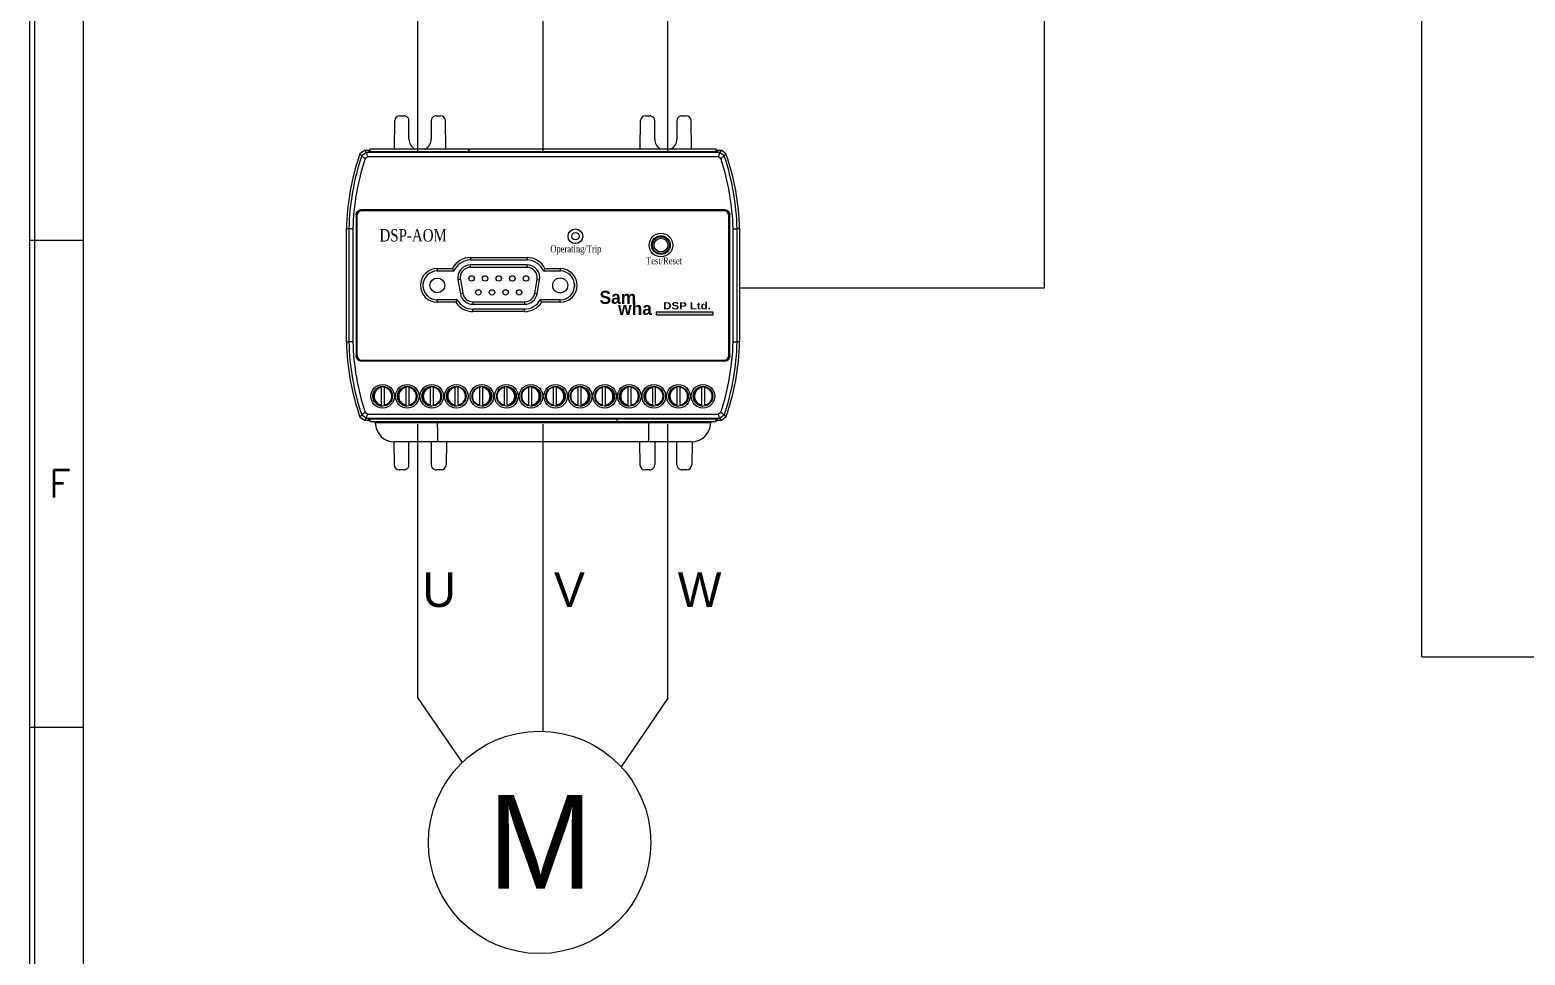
# Model space of a CAD drawing. Header units: millimetres. Extents: x 32 to 871, y 30 to 611.
# Drawn here: x 472.6 to 563.9, y 393.6 to 450 of the extents above; entities that cross this region are included whole.
import ezdxf
from ezdxf.enums import TextEntityAlignment as Align

# ---------------------------------------------------------------- set-up
doc = ezdxf.new("R2010")
doc.units = ezdxf.units.MM
for name, color, linetype in [('02___PRT_ALL_AXES', 7, 'Continuous'), ('03___PRT_ALL_CURVES', 7, 'Continuous'), ('20', 2, 'Continuous'), ('30', 3, 'Continuous'), ('40', 4, 'Continuous'), ('70', 7, 'Continuous'), ('ASHADE', 7, 'Continuous'), ('도면층1', 7, 'Continuous')]:
    doc.layers.add(name, color=color, linetype=linetype)
doc.styles.add('ghs', font='NGULIM.TTF')
doc.styles.add('SIMPLEX', font='SIMPLEX')
doc.styles.add('SS', font='batang.ttc', dxfattribs={"width": 0.8})
doc.styles.get("Standard").update_dxf_attribs({"font": 'BareunDotumPro1.ttf'})

msp = doc.modelspace()

# ---------------------------------------------------------------- hatches: boundary and pattern name
msp.add_hatch(color=5).paths.add_polyline_path([(510.881, 432.633), (510.881, 432.829), (514.322, 432.829), (514.322, 432.633)])

# ---------------------------------------------------------------- linework, layer by layer
at = {"color": 7, "linetype": 'Continuous'}
for p, q in [((495.215, 444.792), (495.478, 444.792)), ((497.439, 444.792), (497.702, 444.792)), ((510.215, 444.792), (510.478, 444.792)), ((512.439, 444.792), (512.702, 444.792)), ((494.885, 442.767), (494.915, 444.497)), ((495.778, 443.367), (495.778, 444.492)), ((497.139, 444.492), (497.139, 443.367)), ((498.032, 442.767), (498.002, 444.497)), ((509.885, 442.767), (509.915, 444.497)), ((510.778, 443.367), (510.778, 444.492)), ((512.139, 444.492), (512.139, 443.367)), ((513.032, 442.767), (513.002, 444.497)), ((493.401, 442.767), (499.439, 442.767)), ((493.401, 442.59), (493.401, 442.767)), ((499.439, 442.767), (499.439, 442.59)), ((499.44, 442.767), (514.515, 442.767)), ((499.44, 442.59), (499.44, 442.767)), ((514.515, 442.767), (514.515, 442.59)), ((492.787, 442.491), (493.07, 442.692)), ((493.176, 442.543), (492.892, 442.34)), ((493.07, 442.692), (493.401, 442.692)), ((493.256, 442.295), (493.102, 442.185)), ((514.741, 442.543), (493.176, 442.543)), ((514.661, 442.295), (493.256, 442.295)), ((493.294, 442.692), (493.345, 442.59)), ((514.572, 442.59), (493.345, 442.59)), ((514.515, 442.692), (514.847, 442.692)), ((514.623, 442.692), (514.572, 442.59)), ((514.815, 442.185), (514.661, 442.295)), ((515.024, 442.34), (514.741, 442.543)), ((514.847, 442.692), (515.13, 442.491)), ((492.551, 438.754), (492.551, 430.13)), ((492.551, 438.754), (492.558, 438.747)), ((492.558, 438.747), (492.558, 430.137)), ((492.603, 438.702), (492.603, 430.182)), ((515.066, 439.054), (492.851, 439.054)), ((492.851, 439.054), (492.858, 439.047)), ((515.058, 439.047), (492.858, 439.047)), ((515.013, 439.002), (492.903, 439.002)), ((515.066, 439.054), (515.058, 439.047)), ((515.313, 430.182), (515.313, 438.702)), ((515.366, 438.754), (515.358, 438.747)), ((515.358, 430.137), (515.358, 438.747)), ((515.366, 430.13), (515.366, 438.754)), ((491.958, 430.992), (491.958, 437.892)), ((491.958, 437.892), (492.107, 437.89)), ((492.107, 437.89), (492.107, 430.994)), ((492.356, 437.89), (492.107, 437.89)), ((492.356, 437.886), (492.356, 430.998)), ((515.561, 437.89), (515.81, 437.89)), ((515.561, 430.998), (515.561, 437.886)), ((515.958, 437.892), (515.81, 437.89)), ((515.81, 430.994), (515.81, 437.89)), ((515.958, 437.892), (515.958, 430.992)), ((497.508, 435.473), (497.508, 435.323)), ((497.508, 435.473), (498.438, 435.473)), ((499.533, 436.143), (499.533, 435.993)), ((499.533, 436.143), (502.983, 436.143)), ((499.533, 435.993), (502.983, 435.993)), ((499.533, 435.543), (499.533, 435.693)), ((502.983, 435.693), (499.533, 435.693)), ((502.983, 435.543), (499.533, 435.543)), ((502.983, 436.143), (502.983, 435.993)), ((502.983, 435.543), (502.983, 435.693)), ((504.079, 435.473), (505.008, 435.473)), ((505.008, 435.473), (505.008, 435.323)), ((497.508, 435.323), (498.534, 435.323)), ((498.913, 434.804), (498.765, 434.778)), ((498.765, 434.778), (498.913, 433.938)), ((498.913, 434.804), (499.061, 433.964)), ((503.456, 433.964), (503.604, 434.804)), ((503.603, 433.938), (503.752, 434.778)), ((503.604, 434.804), (503.752, 434.778)), ((503.983, 435.323), (505.008, 435.323)), ((499.061, 433.964), (498.913, 433.938)), ((503.456, 433.964), (503.603, 433.938)), ((497.508, 433.412), (497.508, 433.562)), ((498.73, 433.562), (497.508, 433.562)), ((498.645, 433.412), (497.508, 433.412)), ((499.682, 433.443), (499.682, 433.293)), ((499.682, 433.443), (502.835, 433.443)), ((499.682, 433.293), (502.835, 433.293)), ((499.682, 432.843), (499.682, 432.993)), ((502.835, 432.993), (499.682, 432.993)), ((502.835, 432.843), (499.682, 432.843)), ((502.835, 433.443), (502.835, 433.293)), ((502.835, 432.843), (502.835, 432.993)), ((505.008, 433.562), (503.786, 433.562)), ((505.008, 433.412), (503.872, 433.412)), ((505.008, 433.412), (505.008, 433.562)), ((491.958, 430.992), (492.107, 430.994)), ((492.356, 430.994), (492.107, 430.994)), ((515.561, 430.994), (515.81, 430.994)), ((515.958, 430.992), (515.81, 430.994)), ((492.551, 430.13), (492.558, 430.137)), ((515.366, 430.13), (515.358, 430.137)), ((492.851, 429.83), (492.858, 429.837)), ((492.851, 429.83), (515.066, 429.83)), ((492.858, 429.837), (515.058, 429.837)), ((492.903, 429.882), (515.013, 429.882)), ((515.066, 429.83), (515.058, 429.837)), ((494.1, 427.145), (494.1, 428.21)), ((494.28, 427.145), (494.28, 428.21)), ((495.6, 427.145), (495.6, 428.21)), ((495.78, 427.145), (495.78, 428.21)), ((497.1, 427.145), (497.1, 428.21)), ((497.28, 427.145), (497.28, 428.21)), ((498.6, 427.145), (498.6, 428.21)), ((498.78, 427.145), (498.78, 428.21)), ((500.1, 427.145), (500.1, 428.21)), ((500.28, 427.145), (500.28, 428.21)), ((501.6, 427.145), (501.6, 428.21)), ((501.78, 427.145), (501.78, 428.21)), ((503.1, 427.145), (503.1, 428.21)), ((503.28, 427.145), (503.28, 428.21)), ((504.6, 427.145), (504.6, 428.21)), ((504.78, 427.145), (504.78, 428.21)), ((506.1, 427.145), (506.1, 428.21)), ((506.28, 427.145), (506.28, 428.21)), ((507.6, 427.145), (507.6, 428.21)), ((507.78, 427.145), (507.78, 428.21)), ((509.157, 427.145), (509.157, 428.21)), ((509.337, 427.145), (509.337, 428.21)), ((510.657, 427.145), (510.657, 428.21)), ((510.837, 427.145), (510.837, 428.21)), ((512.157, 427.145), (512.157, 428.21)), ((512.337, 427.145), (512.337, 428.21)), ((513.657, 427.145), (513.657, 428.21)), ((513.837, 427.145), (513.837, 428.21)), ((493.07, 426.192), (492.787, 426.393)), ((492.892, 426.544), (493.176, 426.341)), ((493.102, 426.7), (493.256, 426.589)), ((493.176, 426.341), (514.741, 426.341)), ((493.256, 426.589), (514.661, 426.589)), ((493.294, 426.192), (493.345, 426.294)), ((493.345, 426.294), (514.572, 426.294)), ((493.402, 426.117), (493.402, 426.294)), ((508.477, 426.294), (508.477, 426.117)), ((508.478, 426.117), (508.478, 426.294)), ((514.515, 426.294), (514.515, 426.117)), ((514.623, 426.192), (514.572, 426.294)), ((514.661, 426.589), (514.815, 426.7)), ((514.741, 426.341), (515.024, 426.544)), ((515.13, 426.393), (514.847, 426.192)), ((493.402, 426.192), (493.07, 426.192)), ((508.477, 426.117), (493.402, 426.117)), ((493.716, 426.117), (493.717, 426.066)), ((514.2, 426.066), (493.717, 426.066)), ((497.508, 426.066), (497.508, 426.117)), ((514.515, 426.117), (508.478, 426.117)), ((510.409, 426.066), (510.409, 426.117)), ((514.2, 426.117), (514.2, 426.066)), ((514.847, 426.192), (514.515, 426.192)), ((494.854, 424.894), (494.878, 423.487)), ((513, 424.887), (494.917, 424.887)), ((495.778, 423.492), (495.778, 424.887)), ((497.139, 424.887), (497.139, 423.492)), ((498.063, 424.887), (498.039, 423.487)), ((509.854, 424.887), (509.878, 423.487)), ((510.778, 424.887), (510.778, 423.492)), ((512.139, 423.492), (512.139, 424.887)), ((513.063, 424.894), (513.039, 423.487)), ((495.478, 423.192), (495.178, 423.192)), ((497.739, 423.192), (497.439, 423.192)), ((510.478, 423.192), (510.178, 423.192)), ((512.739, 423.192), (512.439, 423.192))]:
    msp.add_line(p, q, dxfattribs=at)
at = {"color": 5}
for p, q in [((510.881, 432.829), (514.322, 432.829)), ((510.881, 432.633), (510.881, 432.829)), ((514.322, 432.829), (514.322, 432.633)), ((514.322, 432.633), (510.881, 432.633))]:
    msp.add_line(p, q, dxfattribs=at)
at = {"color": 7, "linetype": 'Continuous'}
for centre, radius in [((511.158, 436.902), 0.72), ((511.158, 436.902), 0.57), ((511.158, 436.902), 0.51), ((511.158, 436.902), 0.42), ((499.596, 434.868), 0.165), ((500.427, 434.868), 0.165), ((501.258, 434.868), 0.165), ((502.089, 434.868), 0.165), ((502.92, 434.868), 0.165), ((500.013, 434.016), 0.165), ((500.844, 434.016), 0.165), ((501.672, 434.016), 0.165), ((502.503, 434.016), 0.165), ((494.17, 427.677), 0.72), ((494.17, 427.677), 0.6), ((495.67, 427.677), 0.72), ((495.67, 427.677), 0.6), ((497.17, 427.677), 0.72), ((497.17, 427.677), 0.6), ((498.67, 427.677), 0.72), ((498.67, 427.677), 0.6), ((500.227, 427.677), 0.72), ((500.227, 427.677), 0.6), ((501.727, 427.677), 0.72), ((501.727, 427.677), 0.6), ((503.227, 427.677), 0.72), ((503.227, 427.677), 0.6), ((504.727, 427.677), 0.72), ((504.727, 427.677), 0.6), ((506.227, 427.677), 0.72), ((506.227, 427.677), 0.6), ((507.727, 427.677), 0.72), ((507.727, 427.677), 0.6), ((509.227, 427.677), 0.72), ((509.227, 427.677), 0.6), ((510.727, 427.677), 0.72), ((510.727, 427.677), 0.6), ((512.227, 427.677), 0.72), ((512.227, 427.677), 0.6), ((513.727, 427.677), 0.72), ((513.727, 427.677), 0.6)]:
    msp.add_circle(centre, radius, dxfattribs=at)
for centre, radius, start, end in [((495.215, 444.492), 0.3, 90, 179), ((497.702, 444.492), 0.3, 1, 90), ((510.215, 444.492), 0.3, 90, 179), ((512.702, 444.492), 0.3, 1, 90), ((496.458, 443.367), 0.68, 180, 242.3898), ((496.458, 443.367), 0.68, 297.6102, 0), ((511.458, 443.367), 0.68, 180, 242.3898), ((511.458, 443.367), 0.68, 297.6102, 0), ((506.955, 437.565), 15, 160.82791, 178.74912), ((506.955, 437.565), 14.851, 161.24388, 178.74287), ((506.955, 437.565), 14.603, 161.5561, 178.73961), ((500.962, 437.565), 14.603, 1.26039, 18.4439), ((500.962, 437.565), 14.851, 1.25713, 18.75612), ((500.962, 437.565), 15, 1.25088, 19.17209), ((492.903, 438.702), 0.3, 90, 180), ((515.013, 438.702), 0.3, 0, 90), ((497.508, 434.442), 1.03, 90, 270), ((499.533, 434.913), 1.23, 90, 152.94355), ((499.533, 434.913), 1.08, 90, 157.71793), ((499.533, 434.913), 0.78, 90, 190), ((499.533, 434.913), 0.63, 90, 190), ((502.983, 434.913), 1.23, 27.05719, 90), ((502.983, 434.913), 1.08, 22.28207, 90), ((502.983, 434.913), 0.78, 350, 90), ((502.983, 434.913), 0.63, 350, 90), ((505.008, 434.442), 1.03, 270, 90), ((497.508, 434.442), 0.88, 90, 270), ((505.008, 434.442), 0.88, 270, 90), ((499.682, 434.073), 0.78, 190, 270), ((499.682, 434.073), 0.63, 190, 270), ((502.835, 434.073), 0.63, 270, 350), ((502.835, 434.073), 0.78, 270, 350), ((499.682, 434.073), 1.23, 212.5345, 270), ((499.682, 434.073), 1.08, 208.26896, 270), ((502.835, 434.073), 1.08, 270, 331.73104), ((502.835, 434.073), 1.23, 270, 327.4655), ((506.955, 431.32), 15, 181.25088, 199.17209), ((506.955, 431.32), 14.851, 181.25713, 198.75612), ((506.955, 431.32), 14.603, 181.26039, 198.4439), ((500.962, 431.32), 14.603, 341.5561, 358.73961), ((500.962, 431.32), 14.851, 341.24388, 358.74287), ((500.962, 431.32), 15, 340.82791, 358.74912), ((492.903, 430.182), 0.3, 180, 270), ((515.013, 430.182), 0.3, 270, 0), ((494.19, 427.677), 0.54, 99.59407, 260.40593), ((494.19, 427.677), 0.54, 279.59407, 80.40593), ((495.69, 427.677), 0.54, 99.59407, 260.40593), ((495.69, 427.677), 0.54, 279.59407, 80.40593), ((497.19, 427.677), 0.54, 99.59407, 260.40593), ((497.19, 427.677), 0.54, 279.59407, 80.40593), ((498.69, 427.677), 0.54, 99.59407, 260.40593), ((498.69, 427.677), 0.54, 279.59407, 80.40593), ((500.19, 427.677), 0.54, 99.59407, 260.40593), ((500.19, 427.677), 0.54, 279.59407, 80.40593), ((501.69, 427.677), 0.54, 99.59407, 260.40593), ((501.69, 427.677), 0.54, 279.59407, 80.40593), ((503.19, 427.677), 0.54, 99.59407, 260.40593), ((503.19, 427.677), 0.54, 279.59407, 80.40593), ((504.69, 427.677), 0.54, 99.59407, 260.40593), ((504.69, 427.677), 0.54, 279.59407, 80.40593), ((506.19, 427.677), 0.54, 99.59407, 260.40593), ((506.19, 427.677), 0.54, 279.59407, 80.40593), ((507.69, 427.677), 0.54, 99.59407, 260.40593), ((507.69, 427.677), 0.54, 279.59407, 80.40593), ((509.247, 427.677), 0.54, 99.59407, 260.40593), ((509.247, 427.677), 0.54, 279.59407, 80.40593), ((510.747, 427.677), 0.54, 99.59407, 260.40593), ((510.747, 427.677), 0.54, 279.59407, 80.40593), ((512.247, 427.677), 0.54, 99.59407, 260.40593), ((512.247, 427.677), 0.54, 279.59407, 80.40593), ((513.747, 427.677), 0.54, 99.59407, 260.40593), ((513.747, 427.677), 0.54, 279.59407, 80.40593), ((494.917, 426.087), 1.2, 181, 270), ((513, 426.087), 1.2, 270, 359), ((495.178, 423.492), 0.3, 181, 270), ((497.739, 423.492), 0.3, 270, 359), ((510.178, 423.492), 0.3, 181, 270), ((512.739, 423.492), 0.3, 270, 359)]:
    msp.add_arc(centre, radius, start, end, dxfattribs=at)
for points, knots in [([(495.778, 444.492), (495.778, 444.523), (495.768, 444.586), (495.725, 444.671), (495.657, 444.739), (495.572, 444.782), (495.509, 444.792), (495.478, 444.792)], [0, 0, 0, 0, 0.0938533, 0.1877121, 0.2815799, 0.3754568, 0.4693391, 0.4693391, 0.4693391, 0.4693391]), ([(497.439, 444.792), (497.407, 444.792), (497.344, 444.782), (497.259, 444.739), (497.192, 444.671), (497.149, 444.586), (497.139, 444.523), (497.139, 444.492)], [0, 0, 0, 0, 0.0938824, 0.1877592, 0.281627, 0.3754859, 0.4693391, 0.4693391, 0.4693391, 0.4693391]), ([(510.778, 444.492), (510.778, 444.523), (510.768, 444.586), (510.725, 444.671), (510.657, 444.739), (510.572, 444.782), (510.509, 444.792), (510.478, 444.792)], [0, 0, 0, 0, 0.0938533, 0.1877121, 0.2815799, 0.3754568, 0.4693391, 0.4693391, 0.4693391, 0.4693391]), ([(512.439, 444.792), (512.407, 444.792), (512.344, 444.782), (512.259, 444.739), (512.192, 444.671), (512.149, 444.586), (512.139, 444.523), (512.139, 444.492)], [0, 0, 0, 0, 0.0938824, 0.1877592, 0.281627, 0.3754859, 0.4693391, 0.4693391, 0.4693391, 0.4693391]), ([(492.892, 442.34), (492.882, 442.355), (492.859, 442.387), (492.824, 442.438), (492.799, 442.473), (492.787, 442.491)], [0, 0, 0, 0, 0.0540743, 0.1201944, 0.1840487, 0.1840487, 0.1840487, 0.1840487]), ([(492.892, 442.34), (492.915, 442.323), (492.963, 442.292), (493.031, 442.238), (493.078, 442.203), (493.102, 442.185)], [0, 0, 0, 0, 0.0847402, 0.1718969, 0.2610351, 0.2610351, 0.2610351, 0.2610351]), ([(493.176, 442.543), (493.166, 442.558), (493.143, 442.59), (493.107, 442.64), (493.082, 442.675), (493.07, 442.692)], [0, 0, 0, 0, 0.0536976, 0.11936, 0.1827756, 0.1827756, 0.1827756, 0.1827756]), ([(493.176, 442.543), (493.185, 442.517), (493.199, 442.461), (493.228, 442.379), (493.247, 442.323), (493.256, 442.295)], [0, 0, 0, 0, 0.084861, 0.1719795, 0.2609261, 0.2609261, 0.2609261, 0.2609261]), ([(514.741, 442.543), (514.732, 442.517), (514.718, 442.461), (514.688, 442.379), (514.67, 442.323), (514.661, 442.295)], [0, 0, 0, 0, 0.0848624, 0.1719809, 0.2609261, 0.2609261, 0.2609261, 0.2609261]), ([(514.741, 442.543), (514.751, 442.558), (514.774, 442.59), (514.81, 442.64), (514.835, 442.675), (514.847, 442.692)], [0, 0, 0, 0, 0.0534626, 0.1191252, 0.1827756, 0.1827756, 0.1827756, 0.1827756]), ([(515.025, 442.34), (515.002, 442.323), (514.954, 442.292), (514.886, 442.238), (514.838, 442.203), (514.815, 442.185)], [0, 0, 0, 0, 0.0847388, 0.1718955, 0.2610351, 0.2610351, 0.2610351, 0.2610351]), ([(515.025, 442.34), (515.035, 442.355), (515.058, 442.387), (515.093, 442.438), (515.118, 442.473), (515.13, 442.491)], [0, 0, 0, 0, 0.0538377, 0.119958, 0.1840487, 0.1840487, 0.1840487, 0.1840487]), ([(492.551, 438.754), (492.551, 438.786), (492.561, 438.849), (492.604, 438.934), (492.672, 439.001), (492.757, 439.044), (492.82, 439.054), (492.851, 439.054)], [0, 0, 0, 0, 0.093858, 0.1877008, 0.2815377, 0.3753804, 0.4692384, 0.4692384, 0.4692384, 0.4692384]), ([(492.858, 439.047), (492.827, 439.047), (492.764, 439.037), (492.679, 438.994), (492.612, 438.926), (492.568, 438.841), (492.558, 438.778), (492.558, 438.747)], [0, 0, 0, 0, 0.093858, 0.1877007, 0.2815376, 0.3753803, 0.4692384, 0.4692384, 0.4692384, 0.4692384]), ([(515.358, 438.747), (515.358, 438.778), (515.348, 438.841), (515.305, 438.926), (515.238, 438.994), (515.153, 439.037), (515.09, 439.047), (515.058, 439.047)], [0, 0, 0, 0, 0.093858, 0.1877007, 0.2815376, 0.3753803, 0.4692384, 0.4692384, 0.4692384, 0.4692384]), ([(515.066, 439.054), (515.097, 439.054), (515.16, 439.044), (515.245, 439.001), (515.312, 438.934), (515.356, 438.849), (515.366, 438.786), (515.366, 438.754)], [0, 0, 0, 0, 0.093858, 0.1877008, 0.2815377, 0.3753804, 0.4692384, 0.4692384, 0.4692384, 0.4692384]), ([(498.534, 435.323), (498.523, 435.339), (498.502, 435.371), (498.47, 435.421), (498.449, 435.455), (498.438, 435.473)], [0, 0, 0, 0, 0.0582467, 0.117618, 0.1781168, 0.1781168, 0.1781168, 0.1781168]), ([(503.983, 435.323), (503.994, 435.339), (504.015, 435.371), (504.047, 435.421), (504.068, 435.455), (504.079, 435.473)], [0, 0, 0, 0, 0.0582328, 0.1176028, 0.1781154, 0.1781154, 0.1781154, 0.1781154]), ([(498.73, 433.562), (498.721, 433.545), (498.701, 433.513), (498.673, 433.463), (498.654, 433.429), (498.645, 433.412)], [0, 0, 0, 0, 0.0565586, 0.1141599, 0.1728051, 0.1728051, 0.1728051, 0.1728051]), ([(503.786, 433.562), (503.796, 433.545), (503.815, 433.513), (503.844, 433.463), (503.863, 433.429), (503.872, 433.412)], [0, 0, 0, 0, 0.0565586, 0.1141599, 0.1728051, 0.1728051, 0.1728051, 0.1728051]), ([(492.851, 429.83), (492.82, 429.83), (492.757, 429.84), (492.672, 429.883), (492.604, 429.951), (492.561, 430.035), (492.551, 430.098), (492.551, 430.13)], [0, 0, 0, 0, 0.093858, 0.1877008, 0.2815377, 0.3753804, 0.4692384, 0.4692384, 0.4692384, 0.4692384]), ([(492.558, 430.137), (492.558, 430.106), (492.568, 430.043), (492.612, 429.958), (492.679, 429.89), (492.764, 429.847), (492.827, 429.837), (492.858, 429.837)], [0, 0, 0, 0, 0.093858, 0.1877007, 0.2815376, 0.3753803, 0.4692384, 0.4692384, 0.4692384, 0.4692384]), ([(515.058, 429.837), (515.09, 429.837), (515.153, 429.847), (515.238, 429.89), (515.305, 429.958), (515.348, 430.043), (515.358, 430.106), (515.358, 430.137)], [0, 0, 0, 0, 0.093858, 0.1877007, 0.2815376, 0.3753803, 0.4692384, 0.4692384, 0.4692384, 0.4692384]), ([(515.366, 430.13), (515.366, 430.098), (515.356, 430.035), (515.312, 429.951), (515.245, 429.883), (515.16, 429.84), (515.097, 429.83), (515.066, 429.83)], [0, 0, 0, 0, 0.093858, 0.1877008, 0.2815377, 0.3753804, 0.4692384, 0.4692384, 0.4692384, 0.4692384]), ([(492.892, 426.544), (492.882, 426.53), (492.859, 426.497), (492.824, 426.447), (492.799, 426.411), (492.787, 426.393)], [0, 0, 0, 0, 0.0538377, 0.119958, 0.1840487, 0.1840487, 0.1840487, 0.1840487]), ([(492.892, 426.544), (492.915, 426.561), (492.963, 426.592), (493.031, 426.647), (493.078, 426.682), (493.102, 426.699)], [0, 0, 0, 0, 0.0847389, 0.1718956, 0.2610351, 0.2610351, 0.2610351, 0.2610351]), ([(493.176, 426.341), (493.166, 426.326), (493.143, 426.294), (493.107, 426.245), (493.082, 426.209), (493.07, 426.192)], [0, 0, 0, 0, 0.0534626, 0.1191252, 0.1827756, 0.1827756, 0.1827756, 0.1827756]), ([(493.176, 426.341), (493.185, 426.368), (493.199, 426.423), (493.228, 426.505), (493.247, 426.561), (493.256, 426.589)], [0, 0, 0, 0, 0.0848624, 0.1719809, 0.2609261, 0.2609261, 0.2609261, 0.2609261]), ([(514.741, 426.341), (514.732, 426.368), (514.718, 426.423), (514.688, 426.505), (514.67, 426.561), (514.661, 426.589)], [0, 0, 0, 0, 0.084861, 0.1719795, 0.2609261, 0.2609261, 0.2609261, 0.2609261]), ([(514.741, 426.341), (514.751, 426.326), (514.774, 426.294), (514.81, 426.244), (514.835, 426.209), (514.847, 426.192)], [0, 0, 0, 0, 0.0536976, 0.11936, 0.1827756, 0.1827756, 0.1827756, 0.1827756]), ([(515.025, 426.544), (515.002, 426.561), (514.954, 426.592), (514.886, 426.647), (514.838, 426.682), (514.815, 426.699)], [0, 0, 0, 0, 0.0847403, 0.171897, 0.261035, 0.261035, 0.261035, 0.261035]), ([(515.025, 426.544), (515.035, 426.53), (515.058, 426.497), (515.093, 426.446), (515.118, 426.411), (515.13, 426.393)], [0, 0, 0, 0, 0.0540743, 0.1201944, 0.1840487, 0.1840487, 0.1840487, 0.1840487]), ([(497.508, 426.066), (497.508, 425.978), (497.508, 425.807), (497.511, 425.562), (497.514, 425.341), (497.521, 425.162), (497.521, 425.013), (497.538, 424.948), (497.532, 424.887), (497.542, 424.887)], [0, 0, 0, 0, 0.263626, 0.513282, 0.736734, 0.923047, 1.063132, 1.150235, 1.180742, 1.180742, 1.180742, 1.180742]), ([(510.409, 426.066), (510.409, 425.978), (510.408, 425.807), (510.406, 425.562), (510.403, 425.341), (510.396, 425.162), (510.396, 425.013), (510.379, 424.948), (510.385, 424.887), (510.375, 424.887)], [0, 0, 0, 0, 0.263626, 0.513282, 0.736734, 0.923047, 1.063132, 1.150235, 1.180742, 1.180742, 1.180742, 1.180742]), ([(495.478, 423.192), (495.509, 423.192), (495.572, 423.202), (495.657, 423.245), (495.725, 423.313), (495.768, 423.398), (495.778, 423.461), (495.778, 423.492)], [0, 0, 0, 0, 0.0938824, 0.1877592, 0.281627, 0.3754859, 0.4693391, 0.4693391, 0.4693391, 0.4693391]), ([(497.139, 423.492), (497.139, 423.461), (497.149, 423.398), (497.192, 423.313), (497.259, 423.245), (497.344, 423.202), (497.407, 423.192), (497.439, 423.192)], [0, 0, 0, 0, 0.0938533, 0.1877121, 0.2815799, 0.3754568, 0.4693391, 0.4693391, 0.4693391, 0.4693391]), ([(510.478, 423.192), (510.509, 423.192), (510.572, 423.202), (510.657, 423.245), (510.725, 423.313), (510.768, 423.398), (510.778, 423.461), (510.778, 423.492)], [0, 0, 0, 0, 0.0938824, 0.1877592, 0.281627, 0.3754859, 0.4693391, 0.4693391, 0.4693391, 0.4693391]), ([(512.139, 423.492), (512.139, 423.461), (512.149, 423.398), (512.192, 423.313), (512.259, 423.245), (512.344, 423.202), (512.407, 423.192), (512.439, 423.192)], [0, 0, 0, 0, 0.0938533, 0.1877121, 0.2815799, 0.3754568, 0.4693391, 0.4693391, 0.4693391, 0.4693391])]:
    msp.add_open_spline(points, degree=3, knots=knots, dxfattribs=at)
at = {"layer": '02___PRT_ALL_AXES', "color": 7, "linetype": 'Continuous'}
for p, q in [((496.637, 434.33), (496.637, 434.554)), ((505.88, 434.554), (505.88, 434.33))]:
    msp.add_line(p, q, dxfattribs=at)
for centre, radius in [((497.508, 434.442), 0.45), ((505.008, 434.442), 0.458)]:
    msp.add_circle(centre, radius, dxfattribs=at)
for centre, start, end in [((494.19, 427.677), 93.69703, 266.30815), ((495.69, 427.677), 93.69703, 266.30815), ((497.19, 427.677), 93.69703, 266.30815), ((498.69, 427.677), 93.69703, 266.30815), ((500.19, 427.677), 273.69457, 86.30569), ((501.69, 427.677), 273.69457, 86.30569), ((503.19, 427.677), 273.69457, 86.30569), ((504.69, 427.677), 273.69457, 86.30569), ((506.19, 427.677), 273.69457, 86.30569), ((507.69, 427.677), 273.69457, 86.30569), ((509.247, 427.677), 94.22842, 265.77923), ((510.747, 427.677), 94.22842, 265.77923), ((512.247, 427.677), 94.22842, 265.77923), ((513.747, 427.677), 94.22842, 265.77923)]:
    msp.add_arc(centre, 0.6, start, end, dxfattribs=at)
at = {"layer": '03___PRT_ALL_CURVES', "color": 4, "linetype": 'Continuous'}
msp.add_circle((505.938, 437.442), 0.225, dxfattribs=at)
at = {"layer": '20', "color": 7}
msp.add_line((475.903, 346.114), (475.903, 582.427), dxfattribs=at)
at = {"layer": '30', "color": 7}
for p, q in [((472.636, 437.194), (475.903, 437.194)), ((472.636, 407.494), (475.903, 407.494))]:
    msp.add_line(p, q, dxfattribs=at)
at = {"layer": '70', "color": 7}
for points in [[(848.836, 318.394), (472.636, 318.394), (472.636, 585.694), (848.836, 585.694)], [(848.539, 318.691), (472.933, 318.691), (472.933, 585.397), (848.539, 585.397)]]:
    msp.add_lwpolyline(points, close=True, dxfattribs=at)
at = {"layer": 'ASHADE', "ltscale": 2}
for p, q in [((557.606, 411.783), (557.606, 502.658)), ((534.555, 471.938), (534.555, 434.283)), ((503.958, 460.607), (503.958, 442.59)), ((534.555, 434.283), (515.948, 434.283)), ((503.958, 425.975), (503.958, 407.237)), ((557.606, 411.783), (627.679, 411.783)), ((496.327, 409.256), (499.023, 405.323)), ((511.583, 409.246), (508.722, 405.073))]:
    msp.add_line(p, q, dxfattribs=at)
at = {"layer": 'ASHADE'}
for p, q in [((496.327, 442.59), (496.327, 460.597)), ((511.583, 442.59), (511.583, 460.599)), ((496.327, 409.256), (496.327, 425.975)), ((511.583, 409.246), (511.583, 425.975))]:
    msp.add_line(p, q, dxfattribs=at)
at = {"layer": 'ASHADE', "ltscale": 2}
msp.add_circle((503.75, 400.454), 6.786, dxfattribs=at)
at = {"layer": '도면층1'}
msp.add_circle((505.938, 437.442), 0.45, dxfattribs=at)

# ---------------------------------------------------------------- texts
at = {"color": 7, "linetype": 'Continuous', "style": 'SS', "width": 0.8}
msp.add_text('DSP-AOM', height=0.756, dxfattribs=at).set_placement((493.976, 437.122))
at = {"color": 20, "insert": (507.409, 434.111), "char_height": 0.7938, "width": 2.85256, "attachment_point": 1}
msp.add_mtext('{\\fPump Demi Bold LET|b0|i0|c0|p2;Sam}', dxfattribs=at)
at = {"color": 5, "insert": (508.545, 433.432), "char_height": 0.7938, "width": 2.85256, "attachment_point": 1}
msp.add_mtext('{\\fPump Demi Bold LET|b0|i0|c0|p2;wha}', dxfattribs=at)
at = {"color": 0, "insert": (511.303, 433.418), "char_height": 0.4354, "width": 3.01923, "attachment_point": 1}
msp.add_mtext('{\\fArial Black|b0|i0|c0|p34;DSP Ltd.}', dxfattribs=at)
at = {"layer": '30', "color": 7, "style": 'SIMPLEX'}
msp.add_text('F', height=1.683, dxfattribs=at).set_placement((474.467, 422.344), align=Align.MIDDLE)
at = {"layer": '40', "color": 0, "style": 'SS', "width": 0.8}
for s, height, p in [('Operating/Trip', 0.43056, (505.965, 436.458)), ('Test/Reset', 0.4306, (511.349, 435.732))]:
    msp.add_text(s, height=height, dxfattribs=at).set_placement(p, align=Align.CENTER)
at = {"layer": 'ASHADE', "ltscale": 2, "style": 'ghs'}
for s, height, p in [('U', 2.109, (496.601, 414.819)), ('V', 2.109, (504.633, 414.819)), ('W', 2.109, (512.191, 414.819)), ('M', 5.721, (500.614, 397.62))]:
    msp.add_text(s, height=height, dxfattribs=at).set_placement(p)

doc.saveas('drawing.dxf')
